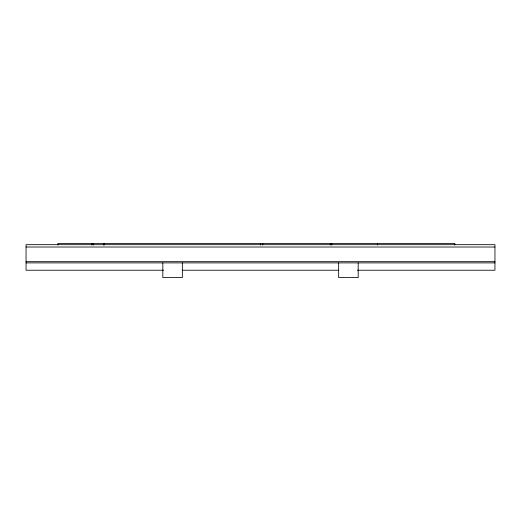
<?xml version="1.0" encoding="UTF-8"?>
<svg xmlns="http://www.w3.org/2000/svg" width="521" height="521" viewBox="0 0 521 521"><rect width="100%" height="100%" fill="white"/><g stroke="black" fill="none" stroke-linecap="round" stroke-linejoin="round"><path stroke-width="0.78" d="M26.05 247.019L494.95 247.019M26.05 261.672L494.95 261.672M26.05 262.897L494.95 262.897M163.627 270.223L26.05 270.223L26.05 244.675L494.95 244.675L494.95 270.223L357.373 270.223M182.35 270.223L338.65 270.223M454.807 245.02L454.846 243.45L57.961 243.45L57.961 245.02M377.517 243.45L377.517 245.02M358.188 262.897L358.188 277.55L338.65 277.55L338.65 262.897M331.799 243.45L331.799 245.02M330.307 243.45L330.307 245.02M262.76 243.45L262.76 245.02M260.5 243.45L260.5 245.02M182.35 262.897L182.35 277.55L162.812 277.55L162.812 262.897M104.2 243.45L104.2 245.02M103.627 243.45L103.627 245.02M93.519 243.45L93.519 245.02M91.937 243.45L91.937 245.02"/></g></svg>
